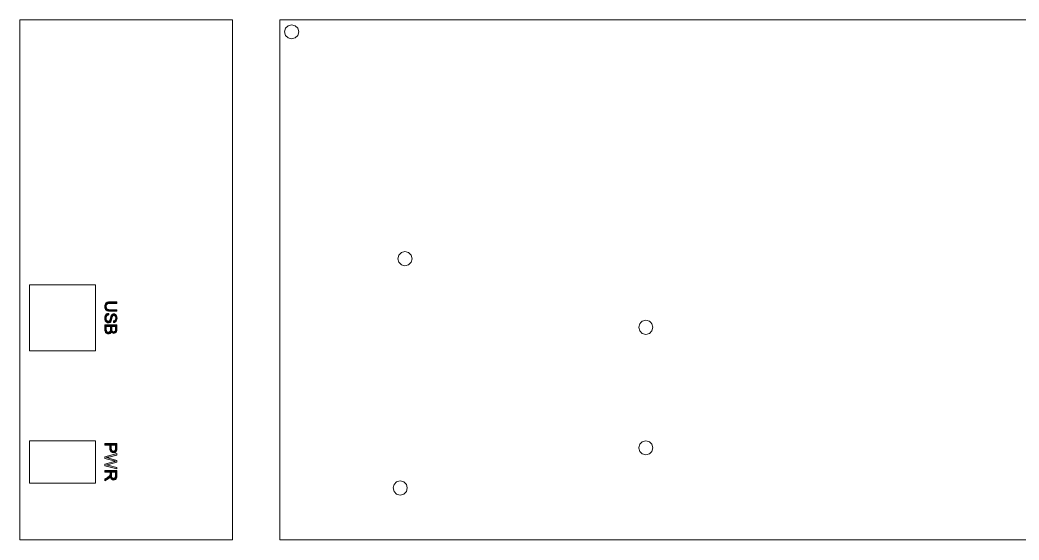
# Model space of a CAD drawing. Header units: inches. Extents: x -141 to 256, y 168 to 398.
# Drawn here: x -140.8 to 70.7, y 168.2 to 278.2 of the extents above; entities that cross this region are included whole.
import ezdxf

# ---------------------------------------------------------------- set-up
doc = ezdxf.new("R2010")
doc.units = ezdxf.units.IN
doc.header["$MEASUREMENT"] = 0
doc.layers.add('Capa 1', color=7, linetype='Continuous')

# ---------------------------------------------------------------- blocks, each defined once
blk = doc.blocks.new('block 18')
at = {"layer": 'Capa 1', "true_color": 0x575756}
h = blk.add_hatch(color=251, dxfattribs=at)
h.dxf.hatch_style = 2
edge = h.paths.add_edge_path()
edge.add_spline(control_points=[(-120.32, 216.97), (-120.32, 216.97), (-120.32, 216.63), (-120.32, 216.63), (-120.32, 216.63), (-121.78, 216.64), (-121.78, 216.64), (-122.03, 216.64), (-122.24, 216.67), (-122.38, 216.72), (-122.53, 216.78), (-122.65, 216.89), (-122.75, 217.04), (-122.84, 217.19), (-122.89, 217.38), (-122.89, 217.63), (-122.89, 217.86), (-122.84, 218.06), (-122.76, 218.21), (-122.68, 218.36), (-122.56, 218.46), (-122.41, 218.53), (-122.25, 218.59), (-122.04, 218.62), (-121.77, 218.62), (-121.77, 218.62), (-120.31, 218.62), (-120.31, 218.62), (-120.31, 218.62), (-120.32, 218.28), (-120.32, 218.28), (-120.32, 218.28), (-121.77, 218.29), (-121.77, 218.29), (-121.99, 218.29), (-122.15, 218.27), (-122.26, 218.23), (-122.36, 218.19), (-122.44, 218.12), (-122.5, 218.02), (-122.56, 217.92), (-122.58, 217.8), (-122.58, 217.66), (-122.59, 217.41), (-122.53, 217.23), (-122.42, 217.13), (-122.31, 217.02), (-122.09, 216.97), (-121.78, 216.97), (-121.78, 216.97), (-120.32, 216.97), (-120.32, 216.97)], knot_values=[0, 0, 0, 0, 1, 1, 1, 2, 2, 2, 3, 3, 3, 4, 4, 4, 5, 5, 5, 6, 6, 6, 7, 7, 7, 8, 8, 8, 9, 9, 9, 10, 10, 10, 11, 11, 11, 12, 12, 12, 13, 13, 13, 14, 14, 14, 15, 15, 15, 16, 16, 16, 17, 17, 17, 17], degree=3, periodic=1)
h = blk.add_hatch(color=251, dxfattribs=at)
h.dxf.hatch_style = 2
edge = h.paths.add_edge_path()
edge.add_spline(control_points=[(-122.04, 216.19), (-122.04, 216.19), (-122.01, 215.88), (-122.01, 215.88), (-122.14, 215.86), (-122.24, 215.83), (-122.32, 215.78), (-122.4, 215.72), (-122.47, 215.64), (-122.52, 215.52), (-122.57, 215.41), (-122.59, 215.28), (-122.59, 215.13), (-122.6, 215.01), (-122.58, 214.89), (-122.54, 214.8), (-122.5, 214.7), (-122.45, 214.63), (-122.38, 214.58), (-122.32, 214.53), (-122.25, 214.51), (-122.17, 214.51), (-122.09, 214.51), (-122.02, 214.53), (-121.96, 214.57), (-121.9, 214.62), (-121.85, 214.7), (-121.81, 214.8), (-121.78, 214.87), (-121.74, 215.02), (-121.69, 215.25), (-121.63, 215.48), (-121.58, 215.64), (-121.53, 215.74), (-121.46, 215.86), (-121.38, 215.95), (-121.29, 216.01), (-121.2, 216.06), (-121.09, 216.09), (-120.98, 216.09), (-120.85, 216.09), (-120.73, 216.06), (-120.62, 215.98), (-120.51, 215.91), (-120.42, 215.81), (-120.37, 215.67), (-120.31, 215.53), (-120.28, 215.37), (-120.28, 215.2), (-120.28, 215.02), (-120.31, 214.85), (-120.37, 214.71), (-120.44, 214.56), (-120.52, 214.46), (-120.64, 214.38), (-120.76, 214.3), (-120.89, 214.26), (-121.04, 214.26), (-121.04, 214.26), (-121.06, 214.58), (-121.06, 214.58), (-120.9, 214.59), (-120.78, 214.65), (-120.7, 214.75), (-120.62, 214.85), (-120.58, 215), (-120.58, 215.19), (-120.58, 215.39), (-120.61, 215.54), (-120.69, 215.63), (-120.76, 215.72), (-120.85, 215.77), (-120.95, 215.77), (-121.05, 215.77), (-121.12, 215.74), (-121.18, 215.67), (-121.24, 215.61), (-121.3, 215.44), (-121.36, 215.17), (-121.42, 214.9), (-121.48, 214.71), (-121.52, 214.61), (-121.59, 214.47), (-121.68, 214.36), (-121.78, 214.29), (-121.89, 214.22), (-122.01, 214.18), (-122.14, 214.18), (-122.28, 214.18), (-122.4, 214.22), (-122.52, 214.3), (-122.64, 214.38), (-122.73, 214.49), (-122.8, 214.63), (-122.86, 214.78), (-122.9, 214.94), (-122.89, 215.12), (-122.89, 215.35), (-122.86, 215.54), (-122.79, 215.69), (-122.73, 215.85), (-122.62, 215.97), (-122.49, 216.06), (-122.36, 216.14), (-122.21, 216.19), (-122.04, 216.19)], knot_values=[0, 0, 0, 0, 1, 1, 1, 2, 2, 2, 3, 3, 3, 4, 4, 4, 5, 5, 5, 6, 6, 6, 7, 7, 7, 8, 8, 8, 9, 9, 9, 10, 10, 10, 11, 11, 11, 12, 12, 12, 13, 13, 13, 14, 14, 14, 15, 15, 15, 16, 16, 16, 17, 17, 17, 18, 18, 18, 19, 19, 19, 20, 20, 20, 21, 21, 21, 22, 22, 22, 23, 23, 23, 24, 24, 24, 25, 25, 25, 26, 26, 26, 27, 27, 27, 28, 28, 28, 29, 29, 29, 30, 30, 30, 31, 31, 31, 32, 32, 32, 33, 33, 33, 34, 34, 34, 35, 35, 35, 35], degree=3, periodic=1)
h = blk.add_hatch(color=251, dxfattribs=at)
h.dxf.hatch_style = 2
edge = h.paths.add_edge_path()
edge.add_spline(control_points=[(-122.86, 213.74), (-122.86, 213.74), (-120.33, 213.74), (-120.33, 213.74), (-120.33, 213.74), (-120.33, 212.79), (-120.33, 212.79), (-120.33, 212.59), (-120.36, 212.44), (-120.41, 212.32), (-120.46, 212.21), (-120.54, 212.12), (-120.65, 212.05), (-120.76, 211.99), (-120.87, 211.95), (-120.98, 211.95), (-121.09, 211.95), (-121.19, 211.98), (-121.29, 212.04), (-121.38, 212.1), (-121.46, 212.19), (-121.52, 212.31), (-121.56, 212.16), (-121.64, 212.04), (-121.75, 211.96), (-121.86, 211.87), (-121.98, 211.83), (-122.13, 211.83), (-122.25, 211.84), (-122.36, 211.86), (-122.46, 211.91), (-122.56, 211.96), (-122.64, 212.02), (-122.7, 212.1), (-122.75, 212.17), (-122.79, 212.26), (-122.82, 212.37), (-122.85, 212.48), (-122.86, 212.62), (-122.86, 212.78), (-122.86, 212.78), (-122.86, 213.74), (-122.86, 213.74)], knot_values=[0, 0, 0, 0, 1, 1, 1, 2, 2, 2, 3, 3, 3, 4, 4, 4, 5, 5, 5, 6, 6, 6, 7, 7, 7, 8, 8, 8, 9, 9, 9, 10, 10, 10, 11, 11, 11, 12, 12, 12, 13, 13, 13, 14, 14, 14, 14], degree=3, periodic=1)
edge = h.paths.add_edge_path()
edge.add_spline(control_points=[(-122.56, 213.41), (-122.56, 213.41), (-122.56, 212.78), (-122.56, 212.78), (-122.56, 212.67), (-122.56, 212.6), (-122.55, 212.55), (-122.54, 212.48), (-122.51, 212.41), (-122.48, 212.36), (-122.45, 212.31), (-122.4, 212.26), (-122.34, 212.23), (-122.28, 212.2), (-122.21, 212.18), (-122.13, 212.18), (-122.04, 212.18), (-121.95, 212.2), (-121.88, 212.25), (-121.81, 212.3), (-121.77, 212.37), (-121.74, 212.45), (-121.71, 212.54), (-121.69, 212.66), (-121.69, 212.82), (-121.69, 212.82), (-121.69, 213.41), (-121.69, 213.41), (-121.69, 213.41), (-122.56, 213.41), (-122.56, 213.41)], knot_values=[0, 0, 0, 0, 1, 1, 1, 2, 2, 2, 3, 3, 3, 4, 4, 4, 5, 5, 5, 6, 6, 6, 7, 7, 7, 8, 8, 8, 9, 9, 9, 10, 10, 10, 10], degree=3, periodic=1)
edge = h.paths.add_edge_path()
edge.add_spline(control_points=[(-121.39, 213.4), (-121.39, 213.4), (-121.39, 212.86), (-121.39, 212.86), (-121.4, 212.71), (-121.39, 212.6), (-121.37, 212.54), (-121.34, 212.45), (-121.3, 212.39), (-121.24, 212.35), (-121.18, 212.3), (-121.11, 212.28), (-121.02, 212.28), (-120.94, 212.28), (-120.86, 212.3), (-120.8, 212.34), (-120.74, 212.38), (-120.69, 212.44), (-120.67, 212.51), (-120.64, 212.59), (-120.63, 212.72), (-120.63, 212.9), (-120.63, 212.9), (-120.63, 213.4), (-120.63, 213.4), (-120.63, 213.4), (-121.39, 213.4), (-121.39, 213.4)], knot_values=[0, 0, 0, 0, 1, 1, 1, 2, 2, 2, 3, 3, 3, 4, 4, 4, 5, 5, 5, 6, 6, 6, 7, 7, 7, 8, 8, 8, 9, 9, 9, 9], degree=3, periodic=1)
at = {"layer": 'Capa 1', "lineweight": 0}
for points, knots in [([(-120.32, 216.97), (-120.32, 216.97), (-120.32, 216.63), (-120.32, 216.63), (-120.32, 216.63), (-121.78, 216.64), (-121.78, 216.64), (-122.03, 216.64), (-122.24, 216.67), (-122.38, 216.72), (-122.53, 216.78), (-122.65, 216.89), (-122.75, 217.04), (-122.84, 217.19), (-122.89, 217.38), (-122.89, 217.63), (-122.89, 217.86), (-122.84, 218.06), (-122.76, 218.21), (-122.68, 218.36), (-122.56, 218.46), (-122.41, 218.53), (-122.25, 218.59), (-122.04, 218.62), (-121.77, 218.62), (-121.77, 218.62), (-120.31, 218.62), (-120.31, 218.62), (-120.31, 218.62), (-120.32, 218.28), (-120.32, 218.28), (-120.32, 218.28), (-121.77, 218.29), (-121.77, 218.29), (-121.99, 218.29), (-122.15, 218.27), (-122.26, 218.23), (-122.36, 218.19), (-122.44, 218.12), (-122.5, 218.02), (-122.56, 217.92), (-122.58, 217.8), (-122.58, 217.66), (-122.59, 217.41), (-122.53, 217.23), (-122.42, 217.13), (-122.31, 217.02), (-122.09, 216.97), (-121.78, 216.97), (-121.78, 216.97), (-120.32, 216.97), (-120.32, 216.97)], [0, 0, 0, 0, 1, 1, 1, 2, 2, 2, 3, 3, 3, 4, 4, 4, 5, 5, 5, 6, 6, 6, 7, 7, 7, 8, 8, 8, 9, 9, 9, 10, 10, 10, 11, 11, 11, 12, 12, 12, 13, 13, 13, 14, 14, 14, 15, 15, 15, 16, 16, 16, 17, 17, 17, 17]), ([(-122.04, 216.19), (-122.04, 216.19), (-122.01, 215.88), (-122.01, 215.88), (-122.14, 215.86), (-122.24, 215.83), (-122.32, 215.78), (-122.4, 215.72), (-122.47, 215.64), (-122.52, 215.52), (-122.57, 215.41), (-122.59, 215.28), (-122.59, 215.13), (-122.6, 215.01), (-122.58, 214.89), (-122.54, 214.8), (-122.5, 214.7), (-122.45, 214.63), (-122.38, 214.58), (-122.32, 214.53), (-122.25, 214.51), (-122.17, 214.51), (-122.09, 214.51), (-122.02, 214.53), (-121.96, 214.57), (-121.9, 214.62), (-121.85, 214.7), (-121.81, 214.8), (-121.78, 214.87), (-121.74, 215.02), (-121.69, 215.25), (-121.63, 215.48), (-121.58, 215.64), (-121.53, 215.74), (-121.46, 215.86), (-121.38, 215.95), (-121.29, 216.01), (-121.2, 216.06), (-121.09, 216.09), (-120.98, 216.09), (-120.85, 216.09), (-120.73, 216.06), (-120.62, 215.98), (-120.51, 215.91), (-120.42, 215.81), (-120.37, 215.67), (-120.31, 215.53), (-120.28, 215.37), (-120.28, 215.2), (-120.28, 215.02), (-120.31, 214.85), (-120.37, 214.71), (-120.44, 214.56), (-120.52, 214.46), (-120.64, 214.38), (-120.76, 214.3), (-120.89, 214.26), (-121.04, 214.26), (-121.04, 214.26), (-121.06, 214.58), (-121.06, 214.58), (-120.9, 214.59), (-120.78, 214.65), (-120.7, 214.75), (-120.62, 214.85), (-120.58, 215), (-120.58, 215.19), (-120.58, 215.39), (-120.61, 215.54), (-120.69, 215.63), (-120.76, 215.72), (-120.85, 215.77), (-120.95, 215.77), (-121.05, 215.77), (-121.12, 215.74), (-121.18, 215.67), (-121.24, 215.61), (-121.3, 215.44), (-121.36, 215.17), (-121.42, 214.9), (-121.48, 214.71), (-121.52, 214.61), (-121.59, 214.47), (-121.68, 214.36), (-121.78, 214.29), (-121.89, 214.22), (-122.01, 214.18), (-122.14, 214.18), (-122.28, 214.18), (-122.4, 214.22), (-122.52, 214.3), (-122.64, 214.38), (-122.73, 214.49), (-122.8, 214.63), (-122.86, 214.78), (-122.9, 214.94), (-122.89, 215.12), (-122.89, 215.35), (-122.86, 215.54), (-122.79, 215.69), (-122.73, 215.85), (-122.62, 215.97), (-122.49, 216.06), (-122.36, 216.14), (-122.21, 216.19), (-122.04, 216.19)], [0, 0, 0, 0, 1, 1, 1, 2, 2, 2, 3, 3, 3, 4, 4, 4, 5, 5, 5, 6, 6, 6, 7, 7, 7, 8, 8, 8, 9, 9, 9, 10, 10, 10, 11, 11, 11, 12, 12, 12, 13, 13, 13, 14, 14, 14, 15, 15, 15, 16, 16, 16, 17, 17, 17, 18, 18, 18, 19, 19, 19, 20, 20, 20, 21, 21, 21, 22, 22, 22, 23, 23, 23, 24, 24, 24, 25, 25, 25, 26, 26, 26, 27, 27, 27, 28, 28, 28, 29, 29, 29, 30, 30, 30, 31, 31, 31, 32, 32, 32, 33, 33, 33, 34, 34, 34, 35, 35, 35, 35]), ([(-122.86, 213.74), (-122.86, 213.74), (-120.33, 213.74), (-120.33, 213.74), (-120.33, 213.74), (-120.33, 212.79), (-120.33, 212.79), (-120.33, 212.59), (-120.36, 212.44), (-120.41, 212.32), (-120.46, 212.21), (-120.54, 212.12), (-120.65, 212.05), (-120.76, 211.99), (-120.87, 211.95), (-120.98, 211.95), (-121.09, 211.95), (-121.19, 211.98), (-121.29, 212.04), (-121.38, 212.1), (-121.46, 212.19), (-121.52, 212.31), (-121.56, 212.16), (-121.64, 212.04), (-121.75, 211.96), (-121.86, 211.87), (-121.98, 211.83), (-122.13, 211.83), (-122.25, 211.84), (-122.36, 211.86), (-122.46, 211.91), (-122.56, 211.96), (-122.64, 212.02), (-122.7, 212.1), (-122.75, 212.17), (-122.79, 212.26), (-122.82, 212.37), (-122.85, 212.48), (-122.86, 212.62), (-122.86, 212.78), (-122.86, 212.78), (-122.86, 213.74), (-122.86, 213.74)], [0, 0, 0, 0, 1, 1, 1, 2, 2, 2, 3, 3, 3, 4, 4, 4, 5, 5, 5, 6, 6, 6, 7, 7, 7, 8, 8, 8, 9, 9, 9, 10, 10, 10, 11, 11, 11, 12, 12, 12, 13, 13, 13, 14, 14, 14, 14]), ([(-122.56, 213.41), (-122.56, 213.41), (-122.56, 212.78), (-122.56, 212.78), (-122.56, 212.67), (-122.56, 212.6), (-122.55, 212.55), (-122.54, 212.48), (-122.51, 212.41), (-122.48, 212.36), (-122.45, 212.31), (-122.4, 212.26), (-122.34, 212.23), (-122.28, 212.2), (-122.21, 212.18), (-122.13, 212.18), (-122.04, 212.18), (-121.95, 212.2), (-121.88, 212.25), (-121.81, 212.3), (-121.77, 212.37), (-121.74, 212.45), (-121.71, 212.54), (-121.69, 212.66), (-121.69, 212.82), (-121.69, 212.82), (-121.69, 213.41), (-121.69, 213.41), (-121.69, 213.41), (-122.56, 213.41), (-122.56, 213.41)], [0, 0, 0, 0, 1, 1, 1, 2, 2, 2, 3, 3, 3, 4, 4, 4, 5, 5, 5, 6, 6, 6, 7, 7, 7, 8, 8, 8, 9, 9, 9, 10, 10, 10, 10]), ([(-121.39, 213.4), (-121.39, 213.4), (-121.39, 212.86), (-121.39, 212.86), (-121.4, 212.71), (-121.39, 212.6), (-121.37, 212.54), (-121.34, 212.45), (-121.3, 212.39), (-121.24, 212.35), (-121.18, 212.3), (-121.11, 212.28), (-121.02, 212.28), (-120.94, 212.28), (-120.86, 212.3), (-120.8, 212.34), (-120.74, 212.38), (-120.69, 212.44), (-120.67, 212.51), (-120.64, 212.59), (-120.63, 212.72), (-120.63, 212.9), (-120.63, 212.9), (-120.63, 213.4), (-120.63, 213.4), (-120.63, 213.4), (-121.39, 213.4), (-121.39, 213.4)], [0, 0, 0, 0, 1, 1, 1, 2, 2, 2, 3, 3, 3, 4, 4, 4, 5, 5, 5, 6, 6, 6, 7, 7, 7, 8, 8, 8, 9, 9, 9, 9])]:
    blk.add_open_spline(points, degree=3, knots=knots, dxfattribs=at)
blk = doc.blocks.new('block 19')
at = {"layer": 'Capa 1', "true_color": 0x575756}
h = blk.add_hatch(color=251, dxfattribs=at)
h.dxf.hatch_style = 2
edge = h.paths.add_edge_path()
edge.add_spline(control_points=[(-122.84, 188.65), (-122.84, 188.65), (-120.31, 188.64), (-120.31, 188.64), (-120.31, 188.64), (-120.32, 187.69), (-120.32, 187.69), (-120.32, 187.52), (-120.33, 187.39), (-120.34, 187.3), (-120.36, 187.18), (-120.4, 187.08), (-120.46, 186.99), (-120.52, 186.91), (-120.6, 186.84), (-120.71, 186.79), (-120.81, 186.74), (-120.93, 186.72), (-121.05, 186.72), (-121.27, 186.72), (-121.45, 186.79), (-121.59, 186.92), (-121.74, 187.06), (-121.82, 187.31), (-121.82, 187.66), (-121.82, 187.66), (-121.81, 188.31), (-121.81, 188.31), (-121.81, 188.31), (-122.84, 188.32), (-122.84, 188.32), (-122.84, 188.32), (-122.84, 188.65), (-122.84, 188.65)], knot_values=[0, 0, 0, 0, 1, 1, 1, 2, 2, 2, 3, 3, 3, 4, 4, 4, 5, 5, 5, 6, 6, 6, 7, 7, 7, 8, 8, 8, 9, 9, 9, 10, 10, 10, 11, 11, 11, 11], degree=3, periodic=1)
edge = h.paths.add_edge_path()
edge.add_spline(control_points=[(-121.52, 188.31), (-121.52, 188.31), (-121.52, 187.66), (-121.52, 187.66), (-121.52, 187.44), (-121.48, 187.29), (-121.4, 187.2), (-121.32, 187.11), (-121.21, 187.06), (-121.06, 187.06), (-120.95, 187.06), (-120.86, 187.09), (-120.79, 187.14), (-120.71, 187.19), (-120.66, 187.26), (-120.64, 187.35), (-120.62, 187.41), (-120.62, 187.51), (-120.62, 187.66), (-120.62, 187.66), (-120.61, 188.31), (-120.61, 188.31), (-120.61, 188.31), (-121.52, 188.31), (-121.52, 188.31)], knot_values=[0, 0, 0, 0, 1, 1, 1, 2, 2, 2, 3, 3, 3, 4, 4, 4, 5, 5, 5, 6, 6, 6, 7, 7, 7, 8, 8, 8, 8], degree=3, periodic=1)
h = blk.add_hatch(color=251, dxfattribs=at)
h.dxf.hatch_style = 2
edge = h.paths.add_edge_path()
edge.add_spline(control_points=[(-122.85, 185.85), (-122.85, 185.85), (-120.32, 186.52), (-120.32, 186.52), (-120.32, 186.52), (-120.32, 186.17), (-120.32, 186.17), (-120.32, 186.17), (-121.98, 185.79), (-121.98, 185.79), (-122.15, 185.75), (-122.32, 185.72), (-122.5, 185.69), (-122.23, 185.62), (-122.07, 185.59), (-122.03, 185.57), (-122.03, 185.57), (-120.33, 185.09), (-120.33, 185.09), (-120.33, 185.09), (-120.33, 184.68), (-120.33, 184.68), (-120.33, 184.68), (-121.61, 184.33), (-121.61, 184.33), (-121.92, 184.24), (-122.22, 184.17), (-122.5, 184.13), (-122.34, 184.1), (-122.16, 184.06), (-121.95, 184.01), (-121.95, 184.01), (-120.33, 183.6), (-120.33, 183.6), (-120.33, 183.6), (-120.33, 183.27), (-120.33, 183.27), (-120.33, 183.27), (-122.85, 183.97), (-122.85, 183.97), (-122.85, 183.97), (-122.85, 184.29), (-122.85, 184.29), (-122.85, 184.29), (-120.93, 184.82), (-120.93, 184.82), (-120.77, 184.86), (-120.67, 184.89), (-120.63, 184.9), (-120.75, 184.92), (-120.85, 184.95), (-120.93, 184.97), (-120.93, 184.97), (-122.85, 185.51), (-122.85, 185.51), (-122.85, 185.51), (-122.85, 185.85), (-122.85, 185.85)], knot_values=[0, 0, 0, 0, 1, 1, 1, 2, 2, 2, 3, 3, 3, 4, 4, 4, 5, 5, 5, 6, 6, 6, 7, 7, 7, 8, 8, 8, 9, 9, 9, 10, 10, 10, 11, 11, 11, 12, 12, 12, 13, 13, 13, 14, 14, 14, 15, 15, 15, 16, 16, 16, 17, 17, 17, 18, 18, 18, 19, 19, 19, 19], degree=3, periodic=1)
h = blk.add_hatch(color=251, dxfattribs=at)
h.dxf.hatch_style = 2
edge = h.paths.add_edge_path()
edge.add_spline(control_points=[(-122.86, 182.96), (-122.86, 182.96), (-120.33, 182.95), (-120.33, 182.95), (-120.33, 182.95), (-120.34, 181.83), (-120.34, 181.83), (-120.34, 181.61), (-120.36, 181.44), (-120.41, 181.32), (-120.45, 181.2), (-120.53, 181.11), (-120.65, 181.04), (-120.76, 180.97), (-120.89, 180.94), (-121.03, 180.94), (-121.21, 180.94), (-121.36, 181), (-121.48, 181.11), (-121.6, 181.23), (-121.68, 181.41), (-121.71, 181.65), (-121.76, 181.56), (-121.8, 181.49), (-121.84, 181.45), (-121.93, 181.35), (-122.04, 181.26), (-122.18, 181.17), (-122.18, 181.17), (-122.87, 180.74), (-122.87, 180.74), (-122.87, 180.74), (-122.86, 181.16), (-122.86, 181.16), (-122.86, 181.16), (-122.34, 181.49), (-122.34, 181.49), (-122.19, 181.58), (-122.07, 181.66), (-121.99, 181.73), (-121.91, 181.79), (-121.85, 181.85), (-121.82, 181.9), (-121.79, 181.95), (-121.77, 182), (-121.75, 182.05), (-121.74, 182.09), (-121.74, 182.15), (-121.74, 182.24), (-121.74, 182.24), (-121.74, 182.62), (-121.74, 182.62), (-121.74, 182.62), (-122.86, 182.63), (-122.86, 182.63), (-122.86, 182.63), (-122.86, 182.96), (-122.86, 182.96)], knot_values=[0, 0, 0, 0, 1, 1, 1, 2, 2, 2, 3, 3, 3, 4, 4, 4, 5, 5, 5, 6, 6, 6, 7, 7, 7, 8, 8, 8, 9, 9, 9, 10, 10, 10, 11, 11, 11, 12, 12, 12, 13, 13, 13, 14, 14, 14, 15, 15, 15, 16, 16, 16, 17, 17, 17, 18, 18, 18, 19, 19, 19, 19], degree=3, periodic=1)
edge = h.paths.add_edge_path()
edge.add_spline(control_points=[(-121.45, 182.62), (-121.45, 182.62), (-121.45, 181.9), (-121.45, 181.9), (-121.45, 181.75), (-121.44, 181.63), (-121.4, 181.55), (-121.37, 181.46), (-121.32, 181.39), (-121.25, 181.35), (-121.18, 181.3), (-121.11, 181.28), (-121.03, 181.28), (-120.91, 181.28), (-120.81, 181.32), (-120.73, 181.41), (-120.66, 181.5), (-120.62, 181.63), (-120.62, 181.82), (-120.62, 181.82), (-120.61, 182.62), (-120.61, 182.62), (-120.61, 182.62), (-121.45, 182.62), (-121.45, 182.62)], knot_values=[0, 0, 0, 0, 1, 1, 1, 2, 2, 2, 3, 3, 3, 4, 4, 4, 5, 5, 5, 6, 6, 6, 7, 7, 7, 8, 8, 8, 8], degree=3, periodic=1)
at = {"layer": 'Capa 1', "lineweight": 0}
for points, knots in [([(-122.84, 188.65), (-122.84, 188.65), (-120.31, 188.64), (-120.31, 188.64), (-120.31, 188.64), (-120.32, 187.69), (-120.32, 187.69), (-120.32, 187.52), (-120.33, 187.39), (-120.34, 187.3), (-120.36, 187.18), (-120.4, 187.08), (-120.46, 186.99), (-120.52, 186.91), (-120.6, 186.84), (-120.71, 186.79), (-120.81, 186.74), (-120.93, 186.72), (-121.05, 186.72), (-121.27, 186.72), (-121.45, 186.79), (-121.59, 186.92), (-121.74, 187.06), (-121.82, 187.31), (-121.82, 187.66), (-121.82, 187.66), (-121.81, 188.31), (-121.81, 188.31), (-121.81, 188.31), (-122.84, 188.32), (-122.84, 188.32), (-122.84, 188.32), (-122.84, 188.65), (-122.84, 188.65)], [0, 0, 0, 0, 1, 1, 1, 2, 2, 2, 3, 3, 3, 4, 4, 4, 5, 5, 5, 6, 6, 6, 7, 7, 7, 8, 8, 8, 9, 9, 9, 10, 10, 10, 11, 11, 11, 11]), ([(-121.52, 188.31), (-121.52, 188.31), (-121.52, 187.66), (-121.52, 187.66), (-121.52, 187.44), (-121.48, 187.29), (-121.4, 187.2), (-121.32, 187.11), (-121.21, 187.06), (-121.06, 187.06), (-120.95, 187.06), (-120.86, 187.09), (-120.79, 187.14), (-120.71, 187.19), (-120.66, 187.26), (-120.64, 187.35), (-120.62, 187.41), (-120.62, 187.51), (-120.62, 187.66), (-120.62, 187.66), (-120.61, 188.31), (-120.61, 188.31), (-120.61, 188.31), (-121.52, 188.31), (-121.52, 188.31)], [0, 0, 0, 0, 1, 1, 1, 2, 2, 2, 3, 3, 3, 4, 4, 4, 5, 5, 5, 6, 6, 6, 7, 7, 7, 8, 8, 8, 8]), ([(-122.85, 185.85), (-122.85, 185.85), (-120.32, 186.52), (-120.32, 186.52), (-120.32, 186.52), (-120.32, 186.17), (-120.32, 186.17), (-120.32, 186.17), (-121.98, 185.79), (-121.98, 185.79), (-122.15, 185.75), (-122.32, 185.72), (-122.5, 185.69), (-122.23, 185.62), (-122.07, 185.59), (-122.03, 185.57), (-122.03, 185.57), (-120.33, 185.09), (-120.33, 185.09), (-120.33, 185.09), (-120.33, 184.68), (-120.33, 184.68), (-120.33, 184.68), (-121.61, 184.33), (-121.61, 184.33), (-121.92, 184.24), (-122.22, 184.17), (-122.5, 184.13), (-122.34, 184.1), (-122.16, 184.06), (-121.95, 184.01), (-121.95, 184.01), (-120.33, 183.6), (-120.33, 183.6), (-120.33, 183.6), (-120.33, 183.27), (-120.33, 183.27), (-120.33, 183.27), (-122.85, 183.97), (-122.85, 183.97), (-122.85, 183.97), (-122.85, 184.29), (-122.85, 184.29), (-122.85, 184.29), (-120.93, 184.82), (-120.93, 184.82), (-120.77, 184.86), (-120.67, 184.89), (-120.63, 184.9), (-120.75, 184.92), (-120.85, 184.95), (-120.93, 184.97), (-120.93, 184.97), (-122.85, 185.51), (-122.85, 185.51), (-122.85, 185.51), (-122.85, 185.85), (-122.85, 185.85)], [0, 0, 0, 0, 1, 1, 1, 2, 2, 2, 3, 3, 3, 4, 4, 4, 5, 5, 5, 6, 6, 6, 7, 7, 7, 8, 8, 8, 9, 9, 9, 10, 10, 10, 11, 11, 11, 12, 12, 12, 13, 13, 13, 14, 14, 14, 15, 15, 15, 16, 16, 16, 17, 17, 17, 18, 18, 18, 19, 19, 19, 19]), ([(-122.86, 182.96), (-122.86, 182.96), (-120.33, 182.95), (-120.33, 182.95), (-120.33, 182.95), (-120.34, 181.83), (-120.34, 181.83), (-120.34, 181.61), (-120.36, 181.44), (-120.41, 181.32), (-120.45, 181.2), (-120.53, 181.11), (-120.65, 181.04), (-120.76, 180.97), (-120.89, 180.94), (-121.03, 180.94), (-121.21, 180.94), (-121.36, 181), (-121.48, 181.11), (-121.6, 181.23), (-121.68, 181.41), (-121.71, 181.65), (-121.76, 181.56), (-121.8, 181.49), (-121.84, 181.45), (-121.93, 181.35), (-122.04, 181.26), (-122.18, 181.17), (-122.18, 181.17), (-122.87, 180.74), (-122.87, 180.74), (-122.87, 180.74), (-122.86, 181.16), (-122.86, 181.16), (-122.86, 181.16), (-122.34, 181.49), (-122.34, 181.49), (-122.19, 181.58), (-122.07, 181.66), (-121.99, 181.73), (-121.91, 181.79), (-121.85, 181.85), (-121.82, 181.9), (-121.79, 181.95), (-121.77, 182), (-121.75, 182.05), (-121.74, 182.09), (-121.74, 182.15), (-121.74, 182.24), (-121.74, 182.24), (-121.74, 182.62), (-121.74, 182.62), (-121.74, 182.62), (-122.86, 182.63), (-122.86, 182.63), (-122.86, 182.63), (-122.86, 182.96), (-122.86, 182.96)], [0, 0, 0, 0, 1, 1, 1, 2, 2, 2, 3, 3, 3, 4, 4, 4, 5, 5, 5, 6, 6, 6, 7, 7, 7, 8, 8, 8, 9, 9, 9, 10, 10, 10, 11, 11, 11, 12, 12, 12, 13, 13, 13, 14, 14, 14, 15, 15, 15, 16, 16, 16, 17, 17, 17, 18, 18, 18, 19, 19, 19, 19]), ([(-121.45, 182.62), (-121.45, 182.62), (-121.45, 181.9), (-121.45, 181.9), (-121.45, 181.75), (-121.44, 181.63), (-121.4, 181.55), (-121.37, 181.46), (-121.32, 181.39), (-121.25, 181.35), (-121.18, 181.3), (-121.11, 181.28), (-121.03, 181.28), (-120.91, 181.28), (-120.81, 181.32), (-120.73, 181.41), (-120.66, 181.5), (-120.62, 181.63), (-120.62, 181.82), (-120.62, 181.82), (-120.61, 182.62), (-120.61, 182.62), (-120.61, 182.62), (-121.45, 182.62), (-121.45, 182.62)], [0, 0, 0, 0, 1, 1, 1, 2, 2, 2, 3, 3, 3, 4, 4, 4, 5, 5, 5, 6, 6, 6, 7, 7, 7, 8, 8, 8, 8])]:
    blk.add_open_spline(points, degree=3, knots=knots, dxfattribs=at)

msp = doc.modelspace()

# ---------------------------------------------------------------- linework, layer by layer
at = {"layer": 'Capa 1', "lineweight": 0}
for points in [[(-140.84, 222.25), (-140.84, 208.25), (-140.84, 189.25), (-140.84, 180.25), (-140.84, 168.25), (-95.84, 168.25), (-95.84, 180.25), (-95.84, 189.25), (-95.84, 208.25), (-95.84, 222.25), (-95.84, 278.25), (-140.84, 278.25), (-140.84, 222.25)], [(-85.84, 244.25), (-85.83, 244.25), (-85.83, 248.48), (-85.83, 278.25), (-84.84, 278.25), (-84.84, 278.25), (-81.83, 278.25), (-69.84, 278.25), (-69.84, 278.25), (-69.84, 278.25), (-68.84, 278.25), (-65.83, 278.25), (-60.84, 278.25), (-57.84, 278.25), (-56.84, 278.25), (-36.83, 278.25), (-29.84, 278.25), (-29.84, 278.25), (-28.84, 278.25), (-13.84, 278.25), (-13.84, 278.25), (-12.84, 278.25), (-9.83, 278.25), (-4.84, 278.25), (15.17, 278.25), (17.17, 278.25), (18.16, 278.25), (18.16, 278.25), (18.16, 278.25), (19.16, 278.25), (34.16, 278.25), (34.16, 278.25), (35.16, 278.25), (35.16, 278.25), (38.17, 278.25), (43.16, 278.25), (63.17, 278.25), (65.17, 278.25), (66.16, 278.25), (66.16, 278.25), (67.16, 278.25), (82.16, 278.25)], [(-84.09, 277.05), (-84.64, 276.5), (-84.84, 275.75), (-84.84, 275.75), (-84.84, 275.74), (-84.64, 275), (-84.09, 274.45), (-83.33, 274.25), (-82.58, 274.45), (-82.03, 275), (-81.83, 275.75), (-82.03, 276.5), (-82.58, 277.05), (-83.33, 277.25), (-84.09, 277.05)], [(82.16, 168.25), (67.16, 168.25), (66.17, 168.25), (43.16, 168.25), (35.16, 168.25), (35.16, 168.25), (34.16, 168.25), (19.16, 168.25), (18.17, 168.25), (-4.84, 168.25), (-12.84, 168.25), (-13.83, 168.25), (-28.84, 168.25), (-29.83, 168.25), (-29.83, 168.25), (-61.84, 168.25), (-68.84, 168.25), (-69.83, 168.25), (-69.83, 168.25), (-69.84, 168.25), (-84.84, 168.25), (-84.84, 168.25), (-85.83, 168.25), (-85.83, 168.25), (-85.84, 168.25), (-85.84, 174.25), (-85.84, 174.25), (-85.84, 179.25), (-85.84, 179.25), (-85.84, 182.95), (-85.84, 189.25), (-85.84, 189.25), (-85.84, 199.25), (-85.84, 199.25), (-85.84, 209.25), (-85.84, 209.25), (-85.84, 215.71), (-85.84, 219.26), (-85.84, 219.26), (-85.84, 229.25), (-85.84, 229.25), (-85.84, 239.26), (-85.84, 239.26), (-85.84, 244.25), (-85.84, 244.25)], [(-57.84, 227.75), (-58.04, 228.5), (-58.59, 229.05), (-59.34, 229.25), (-60.09, 229.05), (-60.64, 228.5), (-60.84, 227.75), (-60.64, 227), (-60.09, 226.45), (-59.34, 226.25), (-58.59, 226.45), (-58.04, 227), (-57.84, 227.75)], [(-138.84, 208.25), (-138.84, 222.25), (-124.84, 222.25), (-124.84, 208.25), (-138.84, 208.25)], [(-8.34, 211.75), (-9.09, 211.95), (-9.64, 212.5), (-9.83, 213.21), (-9.84, 213.25), (-9.83, 213.29), (-9.64, 214), (-9.4, 214.25), (-9.09, 214.55), (-8.34, 214.75), (-7.59, 214.55), (-7.28, 214.25), (-7.04, 214), (-6.84, 213.25), (-7.04, 212.5), (-7.59, 211.95), (-8.34, 211.75)], [(-124.84, 189.25), (-124.84, 180.25), (-138.84, 180.25), (-138.84, 189.25), (-124.84, 189.25)], [(-9.83, 187.79), (-9.84, 187.75), (-9.83, 187.71), (-9.64, 187), (-9.09, 186.45), (-8.34, 186.25), (-7.59, 186.45), (-7.04, 187), (-6.84, 187.75), (-7.04, 188.5), (-7.59, 189.05), (-8.34, 189.25), (-9.09, 189.05), (-9.64, 188.5), (-9.83, 187.79)], [(-59.59, 177.95), (-60.34, 177.75), (-61.09, 177.95), (-61.64, 178.5), (-61.84, 179.25), (-61.64, 180), (-61.09, 180.55), (-60.34, 180.75), (-59.59, 180.55), (-59.04, 180), (-58.84, 179.25), (-59.04, 178.5), (-59.59, 177.95)]]:
    msp.add_lwpolyline(points, dxfattribs=at)

# ---------------------------------------------------------------- block references
at = {"layer": 'Capa 1'}
for name in ['block 18', 'block 19']:
    msp.add_blockref(name, (0, 0), dxfattribs=at)

doc.saveas('drawing.dxf')
